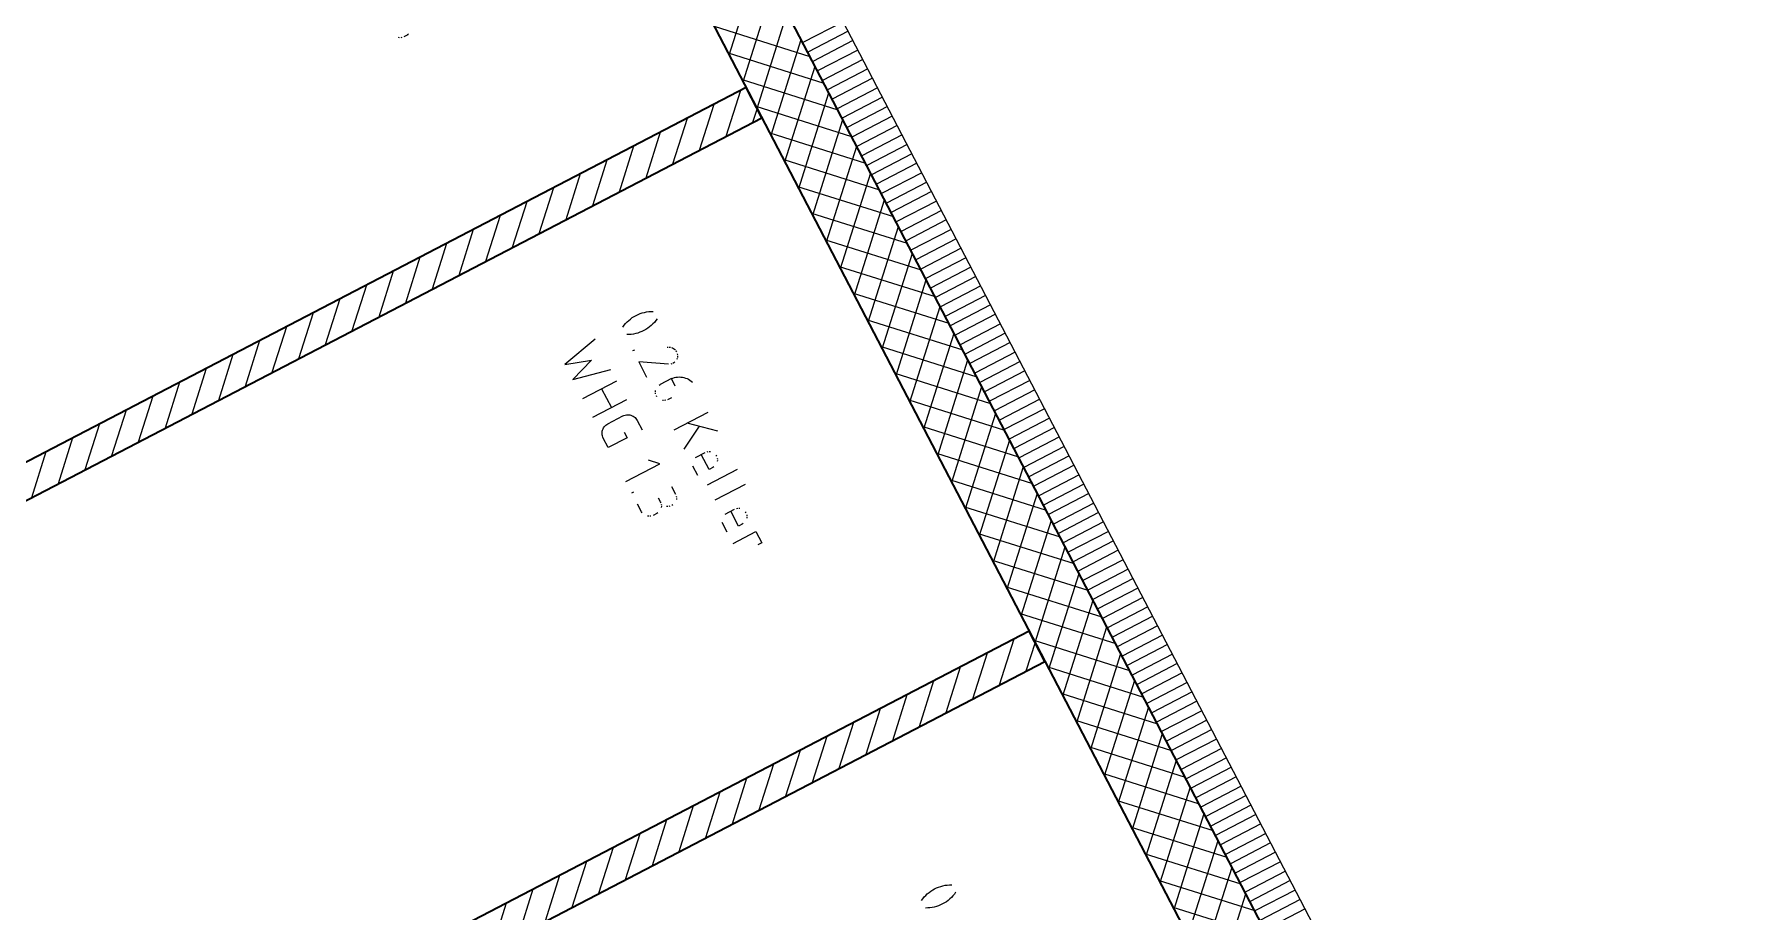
# Model space of a CAD drawing. Header units: metres. Extents: x 2740299.3 to 2740354.3, y 1267793.1 to 1267844.4.
# Drawn here: x 2740329.79 to 2740335.8, y 1267826.95 to 1267830.04 of the extents above; entities that cross this region are included whole.
import ezdxf

# ---------------------------------------------------------------- set-up
doc = ezdxf.new("R2010")
doc.units = ezdxf.units.M
doc.layers.add('grundriss', color=7, linetype='Continuous', true_color=0x000000)

msp = doc.modelspace()

# ---------------------------------------------------------------- linework, layer by layer
at = {"layer": 'grundriss', "color": 7, "linetype": 'Continuous', "lineweight": 18}
msp.add_line((2740335.8045, 1267824.0007), (2740328.871, 1267837.3247), dxfattribs=at)
at = {"layer": 'grundriss', "color": 7, "linetype": 'Continuous', "lineweight": 35}
for p, q in [((2740335.6625, 1267823.9269), (2740328.729, 1267837.2508)), ((2740328.5073, 1267837.1354), (2740335.4407, 1267823.8115)), ((2740332.2971, 1267829.8525), (2740328.1412, 1267827.6898)), ((2740332.3525, 1267829.746), (2740332.2971, 1267829.8525)), ((2740328.1966, 1267827.5834), (2740332.3525, 1267829.746)), ((2740333.2942, 1267827.9364), (2740329.1383, 1267825.7737)), ((2740333.3496, 1267827.83), (2740333.2942, 1267827.9364)), ((2740329.1937, 1267825.6673), (2740333.3496, 1267827.83))]:
    msp.add_line(p, q, dxfattribs=at)
at = {"layer": 'grundriss', "color": 18, "linetype": 'Continuous', "lineweight": 0, "true_color": 0x000000}
for p, q in [((2740332.2376, 1267829.967), (2740332.3439, 1267830.3041)), ((2740332.2865, 1267829.8729), (2740332.3929, 1267830.21)), ((2740332.3355, 1267829.7788), (2740332.4419, 1267830.1159)), ((2740332.1846, 1267830.0688), (2740332.5217, 1267829.9625)), ((2740332.6386, 1267830.0846), (2740332.4966, 1267830.0107)), ((2740332.3845, 1267829.6847), (2740332.4908, 1267830.0219)), ((2740332.6559, 1267830.0513), (2740332.5139, 1267829.9774)), ((2740332.6732, 1267830.018), (2740332.5313, 1267829.9442)), ((2740332.2335, 1267829.9747), (2740332.5707, 1267829.8684)), ((2740332.6905, 1267829.9848), (2740332.5486, 1267829.9109)), ((2740332.7078, 1267829.9515), (2740332.5659, 1267829.8776)), ((2740332.2825, 1267829.8806), (2740332.6197, 1267829.7743)), ((2740332.4334, 1267829.5906), (2740332.5398, 1267829.9278)), ((2740332.7251, 1267829.9182), (2740332.5832, 1267829.8444)), ((2740332.7424, 1267829.885), (2740332.6005, 1267829.8111)), ((2740332.2768, 1267829.8419), (2740332.2257, 1267829.6801)), ((2740332.4824, 1267829.4965), (2740332.5888, 1267829.8337)), ((2740332.7597, 1267829.8517), (2740332.6178, 1267829.7778)), ((2740332.7771, 1267829.8184), (2740332.6351, 1267829.7446)), ((2740332.1827, 1267829.7929), (2740332.1316, 1267829.6311)), ((2740332.3355, 1267829.7788), (2740332.3198, 1267829.729)), ((2740332.3315, 1267829.7866), (2740332.6686, 1267829.6802)), ((2740332.7944, 1267829.7852), (2740332.6524, 1267829.7113)), ((2740331.9945, 1267829.695), (2740331.9435, 1267829.5332)), ((2740332.0886, 1267829.744), (2740332.0375, 1267829.5821)), ((2740332.5314, 1267829.4024), (2740332.6377, 1267829.7396)), ((2740332.8117, 1267829.7519), (2740332.6697, 1267829.6781)), ((2740332.829, 1267829.7186), (2740332.6871, 1267829.6448)), ((2740331.9004, 1267829.646), (2740331.8494, 1267829.4842)), ((2740332.3804, 1267829.6925), (2740332.7176, 1267829.5861)), ((2740332.5803, 1267829.3083), (2740332.6867, 1267829.6455)), ((2740332.8463, 1267829.6854), (2740332.7044, 1267829.6115)), ((2740332.8636, 1267829.6521), (2740332.7217, 1267829.5783)), ((2740331.8063, 1267829.5971), (2740331.7553, 1267829.4352)), ((2740332.4294, 1267829.5984), (2740332.7666, 1267829.492)), ((2740332.8809, 1267829.6188), (2740332.739, 1267829.545)), ((2740332.8982, 1267829.5856), (2740332.7563, 1267829.5117)), ((2740331.7122, 1267829.5481), (2740331.6612, 1267829.3863)), ((2740332.6293, 1267829.2142), (2740332.7356, 1267829.5514)), ((2740332.9155, 1267829.5523), (2740332.7736, 1267829.4785)), ((2740332.9329, 1267829.5191), (2740332.7909, 1267829.4452)), ((2740331.6182, 1267829.4992), (2740331.5671, 1267829.3373)), ((2740332.4783, 1267829.5043), (2740332.8155, 1267829.3979)), ((2740332.6782, 1267829.1202), (2740332.7846, 1267829.4573)), ((2740332.9502, 1267829.4858), (2740332.8082, 1267829.4119)), ((2740331.43, 1267829.4012), (2740331.3789, 1267829.2394)), ((2740331.5241, 1267829.4502), (2740331.473, 1267829.2884)), ((2740332.5273, 1267829.4102), (2740332.8645, 1267829.3038)), ((2740332.9675, 1267829.4525), (2740332.8255, 1267829.3787)), ((2740332.9848, 1267829.4193), (2740332.8428, 1267829.3454)), ((2740331.3359, 1267829.3523), (2740331.2848, 1267829.1904)), ((2740332.7272, 1267829.0261), (2740332.8336, 1267829.3632)), ((2740333.0021, 1267829.386), (2740332.8602, 1267829.3121)), ((2740333.0194, 1267829.3527), (2740332.8775, 1267829.2789)), ((2740331.2418, 1267829.3033), (2740331.1907, 1267829.1415)), ((2740332.5763, 1267829.3161), (2740332.9134, 1267829.2097)), ((2740333.0367, 1267829.3195), (2740332.8948, 1267829.2456)), ((2740333.054, 1267829.2862), (2740332.9121, 1267829.2123)), ((2740331.1477, 1267829.2544), (2740331.0967, 1267829.0925)), ((2740332.6252, 1267829.222), (2740332.9624, 1267829.1157)), ((2740332.7762, 1267828.932), (2740332.8825, 1267829.2691)), ((2740333.0713, 1267829.2529), (2740332.9294, 1267829.1791)), ((2740333.0886, 1267829.2197), (2740332.9467, 1267829.1458)), ((2740330.9595, 1267829.1564), (2740330.9085, 1267828.9946)), ((2740331.0536, 1267829.2054), (2740331.0026, 1267829.0435)), ((2740332.8251, 1267828.8379), (2740332.9315, 1267829.1751)), ((2740333.106, 1267829.1864), (2740332.964, 1267829.1125)), ((2740333.1233, 1267829.1531), (2740332.9813, 1267829.0793)), ((2740330.8654, 1267829.1075), (2740330.8144, 1267828.9456)), ((2740332.6742, 1267829.1279), (2740333.0114, 1267829.0216)), ((2740333.1406, 1267829.1199), (2740332.9986, 1267829.046)), ((2740330.7714, 1267829.0585), (2740330.7203, 1267828.8967)), ((2740332.7231, 1267829.0338), (2740333.0603, 1267828.9275)), ((2740332.8741, 1267828.7438), (2740332.9805, 1267829.081)), ((2740333.1579, 1267829.0866), (2740333.016, 1267829.0127)), ((2740333.1752, 1267829.0533), (2740333.0333, 1267828.9795)), ((2740330.6773, 1267829.0095), (2740330.6262, 1267828.8477)), ((2740332.923, 1267828.6497), (2740333.0294, 1267828.9869)), ((2740333.1925, 1267829.0201), (2740333.0506, 1267828.9462)), ((2740333.2098, 1267828.9868), (2740333.0679, 1267828.9129)), ((2740330.4891, 1267828.9116), (2740330.438, 1267828.7498)), ((2740330.5832, 1267828.9606), (2740330.5321, 1267828.7987)), ((2740332.7721, 1267828.9398), (2740333.1093, 1267828.8334)), ((2740333.2271, 1267828.9535), (2740333.0852, 1267828.8797)), ((2740333.2444, 1267828.9203), (2740333.1025, 1267828.8464)), ((2740330.395, 1267828.8627), (2740330.3439, 1267828.7008)), ((2740332.972, 1267828.5556), (2740333.0784, 1267828.8928)), ((2740333.2618, 1267828.887), (2740333.1198, 1267828.8131)), ((2740333.2791, 1267828.8537), (2740333.1371, 1267828.7799)), ((2740330.3009, 1267828.8137), (2740330.2499, 1267828.6519)), ((2740332.8211, 1267828.8457), (2740333.1582, 1267828.7393)), ((2740333.021, 1267828.4615), (2740333.1273, 1267828.7987)), ((2740333.2964, 1267828.8205), (2740333.1544, 1267828.7466)), ((2740330.2068, 1267828.7647), (2740330.1558, 1267828.6029)), ((2740332.87, 1267828.7516), (2740333.2072, 1267828.6452)), ((2740333.3137, 1267828.7872), (2740333.1718, 1267828.7134)), ((2740333.331, 1267828.7539), (2740333.1891, 1267828.6801)), ((2740330.1127, 1267828.7158), (2740330.0617, 1267828.5539)), ((2740333.0699, 1267828.3674), (2740333.1763, 1267828.7046)), ((2740333.3483, 1267828.7207), (2740333.2064, 1267828.6468)), ((2740333.3656, 1267828.6874), (2740333.2237, 1267828.6136)), ((2740329.9245, 1267828.6179), (2740329.8735, 1267828.456)), ((2740330.0186, 1267828.6668), (2740329.9676, 1267828.505)), ((2740332.919, 1267828.6575), (2740333.2562, 1267828.5511)), ((2740333.1189, 1267828.2733), (2740333.2253, 1267828.6105)), ((2740333.3829, 1267828.6541), (2740333.241, 1267828.5803)), ((2740333.4002, 1267828.6209), (2740333.2583, 1267828.547)), ((2740329.8305, 1267828.5689), (2740329.7794, 1267828.407)), ((2740332.968, 1267828.5634), (2740333.3051, 1267828.457)), ((2740333.4175, 1267828.5876), (2740333.2756, 1267828.5138)), ((2740333.4349, 1267828.5544), (2740333.2929, 1267828.4805)), ((2740333.1679, 1267828.1793), (2740333.2742, 1267828.5164)), ((2740333.4522, 1267828.5211), (2740333.3102, 1267828.4472)), ((2740333.0169, 1267828.4693), (2740333.3541, 1267828.3629)), ((2740333.4695, 1267828.4878), (2740333.3275, 1267828.414)), ((2740333.4868, 1267828.4546), (2740333.3449, 1267828.3807)), ((2740333.0659, 1267828.3752), (2740333.4031, 1267828.2689)), ((2740333.2168, 1267828.0852), (2740333.3232, 1267828.4223)), ((2740333.5041, 1267828.4213), (2740333.3622, 1267828.3474)), ((2740333.5214, 1267828.388), (2740333.3795, 1267828.3142)), ((2740333.2658, 1267827.9911), (2740333.3721, 1267828.3283)), ((2740333.5387, 1267828.3548), (2740333.3968, 1267828.2809)), ((2740333.556, 1267828.3215), (2740333.4141, 1267828.2476)), ((2740333.1148, 1267828.2811), (2740333.452, 1267828.1748)), ((2740333.5733, 1267828.2882), (2740333.4314, 1267828.2144)), ((2740333.5907, 1267828.255), (2740333.4487, 1267828.1811)), ((2740333.3147, 1267827.897), (2740333.4211, 1267828.2342)), ((2740333.608, 1267828.2217), (2740333.466, 1267828.1478)), ((2740333.1638, 1267828.187), (2740333.501, 1267828.0807)), ((2740333.3637, 1267827.8029), (2740333.4701, 1267828.1401)), ((2740333.6253, 1267828.1884), (2740333.4833, 1267828.1146)), ((2740333.6426, 1267828.1552), (2740333.5007, 1267828.0813)), ((2740333.2128, 1267828.093), (2740333.5499, 1267827.9866)), ((2740333.6599, 1267828.1219), (2740333.518, 1267828.048)), ((2740333.6772, 1267828.0886), (2740333.5353, 1267828.0148)), ((2740333.4127, 1267827.7088), (2740333.519, 1267828.046)), ((2740333.6945, 1267828.0554), (2740333.5526, 1267827.9815)), ((2740333.7118, 1267828.0221), (2740333.5699, 1267827.9482)), ((2740333.2617, 1267827.9989), (2740333.5989, 1267827.8925)), ((2740333.4616, 1267827.6147), (2740333.568, 1267827.9519)), ((2740333.7291, 1267827.9888), (2740333.5872, 1267827.915)), ((2740333.7464, 1267827.9556), (2740333.6045, 1267827.8817)), ((2740333.2396, 1267827.9079), (2740333.1885, 1267827.7461)), ((2740333.3147, 1267827.897), (2740333.2826, 1267827.7951)), ((2740333.3107, 1267827.9048), (2740333.6479, 1267827.7984)), ((2740333.7638, 1267827.9223), (2740333.6218, 1267827.8484)), ((2740333.7811, 1267827.889), (2740333.6391, 1267827.8152)), ((2740333.1455, 1267827.859), (2740333.0944, 1267827.6971)), ((2740333.5106, 1267827.5206), (2740333.617, 1267827.8578)), ((2740333.7984, 1267827.8558), (2740333.6564, 1267827.7819)), ((2740333.0514, 1267827.81), (2740333.0003, 1267827.6482)), ((2740333.3597, 1267827.8107), (2740333.6968, 1267827.7043)), ((2740333.8157, 1267827.8225), (2740333.6738, 1267827.7487)), ((2740333.833, 1267827.7892), (2740333.6911, 1267827.7154)), ((2740332.8632, 1267827.7121), (2740332.8121, 1267827.5503)), ((2740332.9573, 1267827.7611), (2740332.9062, 1267827.5992)), ((2740333.4086, 1267827.7166), (2740333.7458, 1267827.6102)), ((2740333.5596, 1267827.4265), (2740333.6659, 1267827.7637)), ((2740333.8503, 1267827.756), (2740333.7084, 1267827.6821)), ((2740333.8676, 1267827.7227), (2740333.7257, 1267827.6489)), ((2740332.7691, 1267827.6631), (2740332.7181, 1267827.5013)), ((2740333.6085, 1267827.3325), (2740333.7149, 1267827.6696)), ((2740333.8849, 1267827.6894), (2740333.743, 1267827.6156)), ((2740333.9022, 1267827.6562), (2740333.7603, 1267827.5823)), ((2740332.675, 1267827.6142), (2740332.624, 1267827.4523)), ((2740333.4576, 1267827.6225), (2740333.7948, 1267827.5161)), ((2740333.9196, 1267827.6229), (2740333.7776, 1267827.5491)), ((2740333.9369, 1267827.5897), (2740333.7949, 1267827.5158)), ((2740332.5809, 1267827.5652), (2740332.5299, 1267827.4034)), ((2740333.5065, 1267827.5284), (2740333.8437, 1267827.4221)), ((2740333.6575, 1267827.2384), (2740333.7638, 1267827.5755)), ((2740333.9542, 1267827.5564), (2740333.8122, 1267827.4825)), ((2740332.4868, 1267827.5163), (2740332.4358, 1267827.3544)), ((2740333.7064, 1267827.1443), (2740333.8128, 1267827.4815)), ((2740333.9715, 1267827.5231), (2740333.8296, 1267827.4493)), ((2740333.9888, 1267827.4899), (2740333.8469, 1267827.416)), ((2740332.2987, 1267827.4183), (2740332.2476, 1267827.2565)), ((2740332.3928, 1267827.4673), (2740332.3417, 1267827.3054)), ((2740333.5555, 1267827.4343), (2740333.8927, 1267827.328)), ((2740334.0061, 1267827.4566), (2740333.8642, 1267827.3827)), ((2740334.0234, 1267827.4233), (2740333.8815, 1267827.3495)), ((2740332.2046, 1267827.3694), (2740332.1535, 1267827.2075)), ((2740333.7554, 1267827.0502), (2740333.8618, 1267827.3874)), ((2740334.0407, 1267827.3901), (2740333.8988, 1267827.3162)), ((2740334.058, 1267827.3568), (2740333.9161, 1267827.2829)), ((2740332.1105, 1267827.3204), (2740332.0594, 1267827.1586)), ((2740333.6045, 1267827.3402), (2740333.9416, 1267827.2339)), ((2740333.8044, 1267826.9561), (2740333.9107, 1267827.2933)), ((2740334.0753, 1267827.3235), (2740333.9334, 1267827.2497)), ((2740334.0927, 1267827.2903), (2740333.9507, 1267827.2164)), ((2740332.0164, 1267827.2714), (2740331.9653, 1267827.1096)), ((2740333.6534, 1267827.2462), (2740333.9906, 1267827.1398)), ((2740334.11, 1267827.257), (2740333.968, 1267827.1831)), ((2740331.8282, 1267827.1735), (2740331.7772, 1267827.0117)), ((2740331.9223, 1267827.2225), (2740331.8713, 1267827.0606)), ((2740333.8533, 1267826.862), (2740333.9597, 1267827.1992)), ((2740334.1273, 1267827.2237), (2740333.9853, 1267827.1499)), ((2740334.1446, 1267827.1905), (2740334.0027, 1267827.1166)), ((2740331.7341, 1267827.1246), (2740331.6831, 1267826.9627)), ((2740333.7024, 1267827.1521), (2740334.0396, 1267827.0457)), ((2740334.1619, 1267827.1572), (2740334.02, 1267827.0833)), ((2740334.1792, 1267827.1239), (2740334.0373, 1267827.0501)), ((2740331.64, 1267827.0756), (2740331.589, 1267826.9138)), ((2740333.7513, 1267827.058), (2740334.0885, 1267826.9516)), ((2740333.9023, 1267826.7679), (2740334.0086, 1267827.1051)), ((2740334.1965, 1267827.0907), (2740334.0546, 1267827.0168)), ((2740334.2138, 1267827.0574), (2740334.0719, 1267826.9835)), ((2740331.546, 1267827.0266), (2740331.4949, 1267826.8648)), ((2740333.9512, 1267826.6738), (2740334.0576, 1267827.011)), ((2740334.2311, 1267827.0241), (2740334.0892, 1267826.9503)), ((2740334.2485, 1267826.9909), (2740334.1065, 1267826.917)), ((2740331.4519, 1267826.9777), (2740331.4008, 1267826.8158)), ((2740333.8003, 1267826.9639), (2740334.1375, 1267826.8575)), ((2740334.2658, 1267826.9576), (2740334.1238, 1267826.8838))]:
    msp.add_line(p, q, dxfattribs=at)
at = {"layer": 'grundriss', "color": 7, "lineweight": 0}
for p, q in [((2740331.0762, 1267830.0282), (2740331.0722, 1267830.0287)), ((2740331.0839, 1267830.0289), (2740331.08, 1267830.0282)), ((2740331.1047, 1267830.0384), (2740331.0912, 1267830.0314)), ((2740331.1079, 1267830.0406), (2740331.1044, 1267830.0386)), ((2740331.8776, 1267829.0263), (2740331.8834, 1267829.0318)), ((2740331.8834, 1267829.0318), (2740331.8894, 1267829.0367)), ((2740331.8894, 1267829.0367), (2740331.8956, 1267829.0415)), ((2740331.8956, 1267829.0415), (2740331.9023, 1267829.0455)), ((2740331.9023, 1267829.0455), (2740331.9091, 1267829.0495)), ((2740331.9091, 1267829.0495), (2740331.9161, 1267829.0527)), ((2740331.9161, 1267829.0527), (2740331.9233, 1267829.0557)), ((2740331.9233, 1267829.0557), (2740331.9308, 1267829.0582)), ((2740331.9308, 1267829.0582), (2740331.9383, 1267829.0602)), ((2740331.9383, 1267829.0602), (2740331.946, 1267829.0619)), ((2740331.946, 1267829.0619), (2740331.9537, 1267829.0629)), ((2740331.9537, 1267829.0629), (2740331.9615, 1267829.0634)), ((2740331.9615, 1267829.0634), (2740331.9692, 1267829.0637)), ((2740331.9832, 1267829.0372), (2740331.9787, 1267829.031)), ((2740331.8629, 1267829.0083), (2740331.8674, 1267829.0145)), ((2740331.8674, 1267829.0145), (2740331.8724, 1267829.0208)), ((2740331.8724, 1267829.0208), (2740331.8776, 1267829.0263)), ((2740331.8846, 1267828.9821), (2740331.8769, 1267828.9819)), ((2740331.8924, 1267828.9826), (2740331.8846, 1267828.9821)), ((2740331.9001, 1267828.9836), (2740331.8924, 1267828.9826)), ((2740331.9078, 1267828.9853), (2740331.9001, 1267828.9836)), ((2740331.9153, 1267828.9873), (2740331.9078, 1267828.9853)), ((2740331.9228, 1267828.9898), (2740331.9153, 1267828.9873)), ((2740331.93, 1267828.9928), (2740331.9228, 1267828.9898)), ((2740331.937, 1267828.9961), (2740331.93, 1267828.9928)), ((2740331.9438, 1267829.0001), (2740331.937, 1267828.9961)), ((2740331.9505, 1267829.0041), (2740331.9438, 1267829.0001)), ((2740331.9567, 1267829.0088), (2740331.9505, 1267829.0041)), ((2740331.9627, 1267829.0138), (2740331.9567, 1267829.0088)), ((2740331.9685, 1267829.0193), (2740331.9627, 1267829.0138)), ((2740331.9737, 1267829.0248), (2740331.9685, 1267829.0193)), ((2740331.9787, 1267829.031), (2740331.9737, 1267829.0248)), ((2740331.7646, 1267828.9652), (2740331.6588, 1267828.8761)), ((2740331.8979, 1267828.9252), (2740331.9046, 1267828.9285)), ((2740332.0184, 1267828.937), (2740332.0223, 1267828.9377)), ((2740332.0263, 1267828.9377), (2740332.0303, 1267828.9372)), ((2740332.0341, 1267828.9362), (2740332.0378, 1267828.9347)), ((2740332.0378, 1267828.9347), (2740332.0413, 1267828.9327)), ((2740332.0413, 1267828.9327), (2740332.0445, 1267828.9302)), ((2740332.0445, 1267828.9302), (2740332.0475, 1267828.9275)), ((2740332.0498, 1267828.9245), (2740332.052, 1267828.921)), ((2740332.0545, 1267828.9135), (2740332.0553, 1267828.9095)), ((2740331.6588, 1267828.8761), (2740331.7524, 1267828.8911)), ((2740331.7524, 1267828.8911), (2740331.6865, 1267828.823)), ((2740331.6865, 1267828.823), (2740331.82, 1267828.8587)), ((2740332.0233, 1267828.8771), (2740331.9186, 1267828.8853)), ((2740331.9186, 1267828.8853), (2740331.9463, 1267828.8319)), ((2740332.0351, 1267828.8788), (2740332.0311, 1267828.8778)), ((2740332.0421, 1267828.8823), (2740332.0386, 1267828.8803)), ((2740332.0453, 1267828.8848), (2740332.0421, 1267828.8823)), ((2740332.0538, 1267828.8978), (2740332.0523, 1267828.894)), ((2740332.0553, 1267828.9055), (2740332.0548, 1267828.9015)), ((2740331.7212, 1267828.7564), (2740331.8409, 1267828.8188)), ((2740331.7876, 1267828.7911), (2740331.8222, 1267828.7245)), ((2740331.9902, 1267828.8037), (2740331.9937, 1267828.8057)), ((2740332.0336, 1267828.8267), (2740331.9937, 1267828.806)), ((2740332.0336, 1267828.8267), (2740332.0388, 1267828.8287)), ((2740332.0473, 1267828.8), (2740332.0336, 1267828.8267)), ((2740332.0388, 1267828.8287), (2740332.0443, 1267828.8302)), ((2740332.0443, 1267828.8302), (2740332.0498, 1267828.8314)), ((2740332.0498, 1267828.8314), (2740332.0555, 1267828.8322)), ((2740332.0555, 1267828.8322), (2740332.061, 1267828.8324)), ((2740332.061, 1267828.8324), (2740332.0668, 1267828.8322)), ((2740332.0668, 1267828.8322), (2740332.0722, 1267828.8314)), ((2740332.0722, 1267828.8314), (2740332.078, 1267828.8304)), ((2740332.078, 1267828.8304), (2740332.0832, 1267828.8287)), ((2740332.0832, 1267828.8287), (2740332.0887, 1267828.8267)), ((2740332.0887, 1267828.8267), (2740332.0937, 1267828.8242)), ((2740332.0937, 1267828.8242), (2740332.0984, 1267828.8214)), ((2740332.0984, 1267828.8214), (2740332.1032, 1267828.818)), ((2740332.1032, 1267828.818), (2740332.1074, 1267828.8145)), ((2740331.8754, 1267828.7521), (2740331.7559, 1267828.69)), ((2740331.9774, 1267828.7805), (2740331.9779, 1267828.7845)), ((2740331.9782, 1267828.7728), (2740331.9774, 1267828.7768)), ((2740331.9829, 1267828.7621), (2740331.9809, 1267828.7656)), ((2740332.0061, 1267828.7493), (2740332.0021, 1267828.7498)), ((2740332.0139, 1267828.7501), (2740332.0099, 1267828.7493)), ((2740332.0213, 1267828.7526), (2740332.0346, 1267828.7596)), ((2740331.8098, 1267828.6673), (2740331.8629, 1267828.695)), ((2740331.8629, 1267828.695), (2740331.8666, 1267828.6968)), ((2740331.8666, 1267828.6968), (2740331.8706, 1267828.698)), ((2740331.8706, 1267828.698), (2740331.8749, 1267828.6988)), ((2740331.8749, 1267828.6988), (2740331.8789, 1267828.6993)), ((2740331.8789, 1267828.6993), (2740331.8831, 1267828.6993)), ((2740331.8831, 1267828.6993), (2740331.8874, 1267828.6985)), ((2740331.8874, 1267828.6985), (2740331.8913, 1267828.6975)), ((2740331.8913, 1267828.6975), (2740331.8953, 1267828.696)), ((2740331.8953, 1267828.696), (2740331.8991, 1267828.694)), ((2740331.8991, 1267828.694), (2740331.9026, 1267828.6918)), ((2740331.9026, 1267828.6918), (2740331.9058, 1267828.689)), ((2740331.9058, 1267828.689), (2740331.9086, 1267828.686)), ((2740331.9086, 1267828.686), (2740331.9111, 1267828.6828)), ((2740331.9111, 1267828.6828), (2740331.9133, 1267828.679)), ((2740331.9135, 1267828.679), (2740331.9308, 1267828.6459)), ((2740332.0431, 1267828.6458), (2740332.1628, 1267828.7079)), ((2740331.7896, 1267828.6371), (2740331.7903, 1267828.6414)), ((2740331.7896, 1267828.6329), (2740331.7896, 1267828.6371)), ((2740331.7901, 1267828.6289), (2740331.7896, 1267828.6329)), ((2740331.7908, 1267828.6247), (2740331.7901, 1267828.6289)), ((2740331.7903, 1267828.6414), (2740331.7913, 1267828.6454)), ((2740331.7921, 1267828.6207), (2740331.7908, 1267828.6247)), ((2740331.7913, 1267828.6454), (2740331.7928, 1267828.6494)), ((2740331.7938, 1267828.6169), (2740331.7921, 1267828.6207)), ((2740331.7928, 1267828.6494), (2740331.7948, 1267828.6531)), ((2740331.811, 1267828.5835), (2740331.7938, 1267828.6167)), ((2740331.7948, 1267828.6531), (2740331.797, 1267828.6566)), ((2740331.797, 1267828.6566), (2740331.7998, 1267828.6598)), ((2740331.7998, 1267828.6598), (2740331.8028, 1267828.6626)), ((2740331.8028, 1267828.6626), (2740331.806, 1267828.6651)), ((2740331.806, 1267828.6651), (2740331.8098, 1267828.6673)), ((2740331.8776, 1267828.6182), (2740331.811, 1267828.5835)), ((2740331.8671, 1267828.6381), (2740331.8776, 1267828.6182)), ((2740332.1314, 1267828.659), (2740332.078, 1267828.5785)), ((2740332.1975, 1267828.6416), (2740332.0897, 1267828.67)), ((2740332.1189, 1267828.549), (2740332.1521, 1267828.5662)), ((2740332.1663, 1267828.5061), (2740332.1386, 1267828.5592)), ((2740332.1593, 1267828.569), (2740332.1633, 1267828.5697)), ((2740332.167, 1267828.5697), (2740332.171, 1267828.5692)), ((2740332.1902, 1267828.557), (2740332.1922, 1267828.5535)), ((2740331.8734, 1267828.4638), (2740331.9931, 1267828.5261)), ((2740331.9931, 1267828.5261), (2740331.9527, 1267828.5388)), ((2740332.1266, 1267828.4854), (2740332.1092, 1267828.5186)), ((2740332.1606, 1267828.4525), (2740332.2668, 1267828.5079)), ((2740332.1798, 1267828.5131), (2740332.1663, 1267828.5061)), ((2740332.183, 1267828.5153), (2740332.1795, 1267828.5133)), ((2740332.195, 1267828.5463), (2740332.1957, 1267828.5423)), ((2740332.1957, 1267828.5385), (2740332.1952, 1267828.5345)), ((2740332.0345, 1267828.4463), (2740332.0485, 1267828.4196)), ((2740332.1882, 1267828.3991), (2740332.2945, 1267828.4545)), ((2740331.8941, 1267828.4238), (2740331.9008, 1267828.4273)), ((2740331.9288, 1267828.3572), (2740331.9148, 1267828.3839)), ((2740331.9951, 1267828.3919), (2740331.9884, 1267828.4051)), ((2740331.9974, 1267828.3887), (2740331.9954, 1267828.3922)), ((2740331.9979, 1267828.3844), (2740331.9986, 1267828.3804)), ((2740331.9986, 1267828.3767), (2740331.9981, 1267828.3727)), ((2740332.0206, 1267828.3759), (2740332.0166, 1267828.3764)), ((2740332.0283, 1267828.3767), (2740332.0243, 1267828.3759)), ((2740332.039, 1267828.3814), (2740332.0355, 1267828.3794)), ((2740332.051, 1267828.4124), (2740332.0518, 1267828.4084)), ((2740332.0518, 1267828.4046), (2740332.0513, 1267828.4006)), ((2740332.2631, 1267828.3694), (2740332.2671, 1267828.3701)), ((2740332.2708, 1267828.3701), (2740332.2748, 1267828.3696)), ((2740331.9308, 1267828.354), (2740331.9288, 1267828.3575)), ((2740331.954, 1267828.3413), (2740331.95, 1267828.3418)), ((2740331.9617, 1267828.342), (2740331.9577, 1267828.3413)), ((2740331.9824, 1267828.3515), (2740331.9692, 1267828.3445)), ((2740331.9859, 1267828.3535), (2740331.9824, 1267828.3515)), ((2740332.2304, 1267828.2858), (2740332.2129, 1267828.319)), ((2740332.2227, 1267828.3494), (2740332.2559, 1267828.3666)), ((2740332.2701, 1267828.3065), (2740332.2426, 1267828.3597)), ((2740332.2835, 1267828.3135), (2740332.2701, 1267828.3065)), ((2740332.2868, 1267828.3158), (2740332.2833, 1267828.3138)), ((2740332.294, 1267828.3574), (2740332.296, 1267828.3539)), ((2740332.2988, 1267828.3467), (2740332.2995, 1267828.3427)), ((2740332.2995, 1267828.339), (2740332.299, 1267828.335)), ((2740332.2511, 1267828.2459), (2740332.3309, 1267828.2873)), ((2740332.3309, 1267828.2873), (2740332.3517, 1267828.2474)), ((2740332.3517, 1267828.2474), (2740332.3382, 1267828.2407)), ((2740332.9147, 1267826.9871), (2740332.9192, 1267826.9934)), ((2740332.9192, 1267826.9934), (2740332.9242, 1267826.9996)), ((2740332.9242, 1267826.9996), (2740332.9294, 1267827.0051)), ((2740332.9294, 1267827.0051), (2740332.9352, 1267827.0106)), ((2740332.9352, 1267827.0106), (2740332.9411, 1267827.0156)), ((2740332.9411, 1267827.0156), (2740332.9474, 1267827.0203)), ((2740332.9474, 1267827.0203), (2740332.9541, 1267827.0243)), ((2740332.9541, 1267827.0243), (2740332.9608, 1267827.0283)), ((2740332.9608, 1267827.0283), (2740332.9678, 1267827.0315)), ((2740332.9678, 1267827.0315), (2740332.9751, 1267827.0345)), ((2740332.9751, 1267827.0345), (2740332.9826, 1267827.037)), ((2740332.9826, 1267827.037), (2740332.99, 1267827.039)), ((2740332.99, 1267827.039), (2740332.9978, 1267827.0408)), ((2740332.9978, 1267827.0408), (2740333.0055, 1267827.0418)), ((2740333.0085, 1267826.9876), (2740333.0023, 1267826.9829)), ((2740333.0055, 1267827.0418), (2740333.0132, 1267827.0423)), ((2740333.0145, 1267826.9926), (2740333.0085, 1267826.9876)), ((2740333.0132, 1267827.0423), (2740333.021, 1267827.0425)), ((2740333.0202, 1267826.9981), (2740333.0145, 1267826.9926)), ((2740333.0255, 1267827.0036), (2740333.0202, 1267826.9981)), ((2740333.0305, 1267827.0098), (2740333.0255, 1267827.0036)), ((2740333.0349, 1267827.0161), (2740333.0305, 1267827.0098)), ((2740332.9364, 1267826.9609), (2740332.9287, 1267826.9607)), ((2740332.9441, 1267826.9614), (2740332.9364, 1267826.9609)), ((2740332.9519, 1267826.9624), (2740332.9441, 1267826.9614)), ((2740332.9596, 1267826.9642), (2740332.9519, 1267826.9624)), ((2740332.9671, 1267826.9662), (2740332.9596, 1267826.9642)), ((2740332.9746, 1267826.9687), (2740332.9671, 1267826.9662)), ((2740332.9818, 1267826.9717), (2740332.9746, 1267826.9687)), ((2740332.9888, 1267826.9749), (2740332.9818, 1267826.9717)), ((2740332.9955, 1267826.9789), (2740332.9888, 1267826.9749)), ((2740333.0023, 1267826.9829), (2740332.9955, 1267826.9789))]:
    msp.add_line(p, q, dxfattribs=at)

doc.saveas('drawing.dxf')
